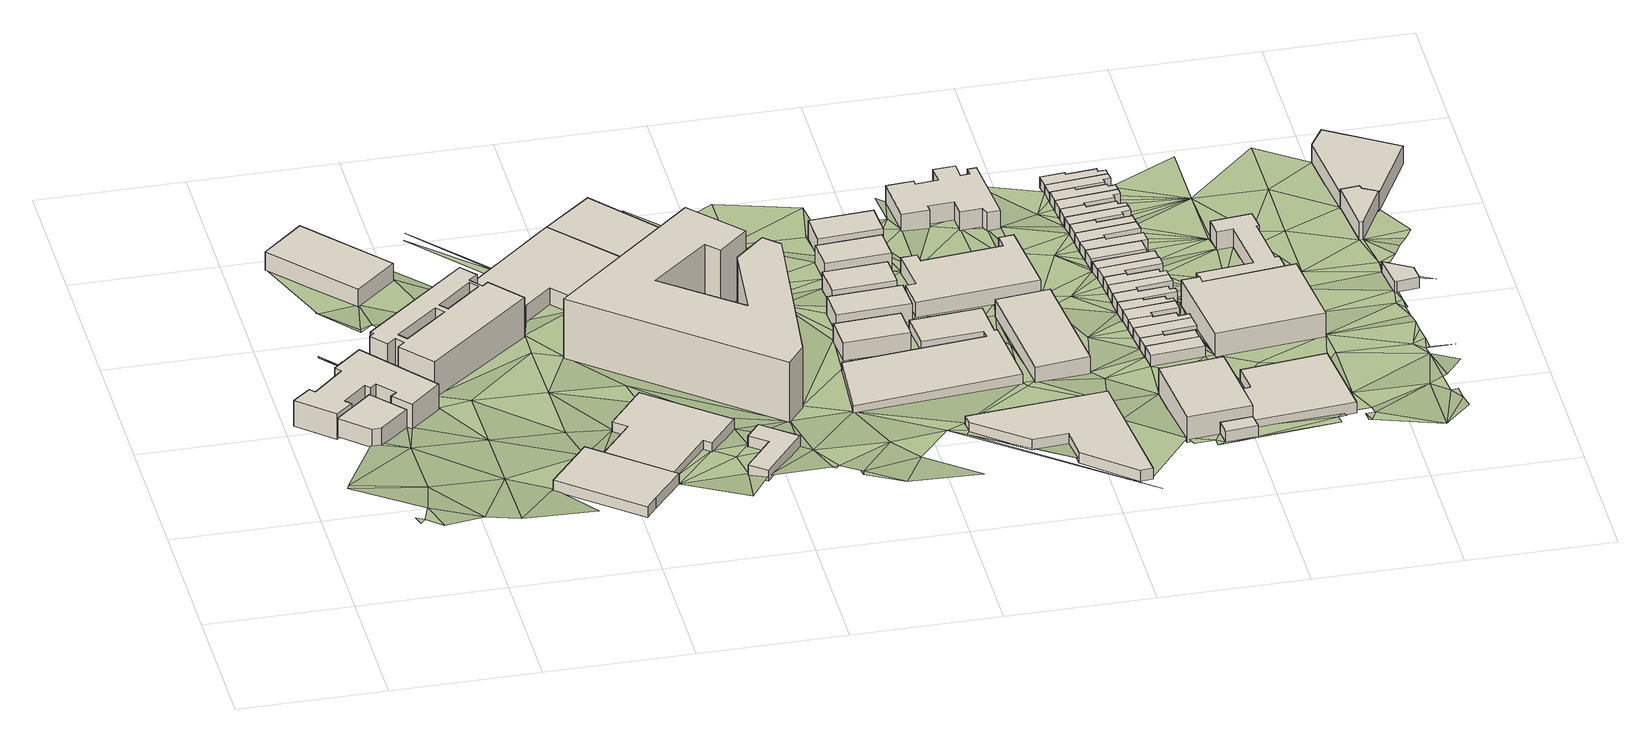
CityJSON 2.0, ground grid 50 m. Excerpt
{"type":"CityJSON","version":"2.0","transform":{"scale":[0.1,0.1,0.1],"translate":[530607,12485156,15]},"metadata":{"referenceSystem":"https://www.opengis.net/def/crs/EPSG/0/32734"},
"CityObjects":{
"building1":{"type":"Building","attributes":{"address":"259 Victoria Road Salt River 7925 Salt River","building":"retail","building:levels":2,"building_height":6.9,"plus_code":"4FRW3F94+8J2","ground_height":23.81,"roof_height":30.71},"geometry":[{"type":"Solid","lod":"1","boundaries":[[[[0,1,2,3]],[[1,4,5,2]],[[4,6,7,5]],[[6,8,9,7]],[[8,10,11,9]],[[10,0,3,11]],[[3,2,5,7,9,11]],[[10,8,6,4,1,0]]]]}]},
"building2":{"type":"Building","attributes":{"address":"256 Victoria Road Salt River Cape Town","building":"office","building:levels":3,"building_height":9.7,"plus_code":"4FRW3F94+9J7","ground_height":22.72,"roof_height":32.42},"geometry":[{"type":"Solid","lod":"1","boundaries":[[[[12,13,14,15]],[[13,16,17,14]],[[16,18,19,17]],[[18,20,21,19]],[[20,22,23,21]],[[22,24,25,23]],[[24,26,27,25]],[[26,28,29,27]],[[28,30,31,29]],[[30,32,33,31]],[[32,34,35,33]],[[34,36,37,35]],[[36,38,39,37]],[[38,40,41,39]],[[40,42,43,41]],[[42,12,15,43]],[[15,14,17,19,21,23,25,27,29,31,33,35,37,39,41,43]],[[42,40,38,36,34,32,30,28,26,24,22,20,18,16,13,12]]]]}]},
"building3":{"type":"Building","attributes":{"address":"55 Salt River Road Salt River 7925 Cape Town","building":"industrial","building:levels":2,"building_height":6.9,"plus_code":"4FRW3F94+JJX","ground_height":19.64,"roof_height":26.54},"geometry":[{"type":"Solid","lod":"1","boundaries":[[[[44,45,46,47]],[[45,48,49,46]],[[48,50,51,49]],[[50,44,47,51]],[[47,46,49,51]],[[50,48,45,44]]]]}]},
"building4":{"type":"Building","attributes":{"address":"Manhattan Centre 60 Hopkins Street Salt River Cape Town","building":"industrial","building:levels":5,"building_height":15.3,"plus_code":"4FRW3F94+CQP","ground_height":20.93,"roof_height":36.23},"geometry":[{"type":"Solid","lod":"1","boundaries":[[[[52,53,54,55]],[[53,56,57,54]],[[56,58,59,57]],[[58,60,61,59]],[[60,62,63,61]],[[62,64,65,63]],[[64,66,67,65]],[[66,68,69,67]],[[68,70,71,69]],[[70,72,73,71]],[[72,74,75,73]],[[74,76,77,75]],[[76,78,79,77]],[[78,52,55,79]],[[80,81,82,83]],[[81,84,85,82]],[[84,86,87,85]],[[86,80,83,87]],[[88,89,90,91]],[[89,92,93,90]],[[92,94,95,93]],[[94,88,91,95]],[[55,54,57,59,61,63,65,67,69,71,73,75,77,79],[83,82,85,87],[91,90,93,95]],[[78,76,74,72,70,68,66,64,62,60,58,56,53,52],[86,84,81,80],[94,92,89,88]]]]}]},
"building5":{"type":"Building","attributes":{"address":"261B Victoria Road Salt River Cape Town","building":"retail","building:levels":1,"building_height":4.1,"plus_code":"4FRW3F94+4V9","ground_height":24.17,"roof_height":28.27},"geometry":[{"type":"Solid","lod":"1","boundaries":[[[[96,97,98,99]],[[97,100,101,98]],[[100,102,103,101]],[[102,104,105,103]],[[104,96,99,105]],[[99,98,101,103,105]],[[104,102,100,97,96]]]]}]},
"building6":{"type":"Building","attributes":{"building":"industrial","building:levels":1,"building_height":4.1,"plus_code":"4FRW3F94+5XX","ground_height":22.03,"roof_height":26.13},"geometry":[{"type":"Solid","lod":"1","boundaries":[[[[106,107,108,109]],[[107,110,111,108]],[[110,112,113,111]],[[112,114,115,113]],[[114,116,117,115]],[[116,118,119,117]],[[118,120,121,119]],[[120,106,109,121]],[[109,108,111,113,115,117,119,121]],[[120,118,116,114,112,110,107,106]]]]}]},
"building7":{"type":"Building","attributes":{"address":"48 Hopkins Street Salt River Cape Town","building":"industrial","building:levels":2,"building_height":6.9,"plus_code":"4FRW3F94+HWH","ground_height":19.56,"roof_height":26.46},"geometry":[{"type":"Solid","lod":"1","boundaries":[[[[122,123,124,125]],[[123,126,127,124]],[[126,128,129,127]],[[128,130,131,129]],[[130,132,133,131]],[[132,134,135,133]],[[134,136,137,135]],[[136,138,139,137]],[[138,140,141,139]],[[140,122,125,141]],[[125,124,127,129,131,133,135,137,139,141]],[[140,138,136,134,132,130,128,126,123,122]]]]}]},
"building8":{"type":"Building","attributes":{"building":"yes","building:levels":1,"building_height":4.1,"plus_code":"4FRW3F95+44F","ground_height":22.64,"roof_height":26.74},"geometry":[{"type":"Solid","lod":"1","boundaries":[[[[142,143,144,145]],[[143,146,147,144]],[[146,148,149,147]],[[148,150,151,149]],[[150,152,153,151]],[[152,142,145,153]],[[145,144,147,149,151,153]],[[152,150,148,146,143,142]]]]}]},
"building9":{"type":"Building","attributes":{"address":"The Herringbone Salt River Cape Town","building":"apartments","building:levels":8,"building:flats":"398","operator":"Ithemba Property Management","operator:type":"private","building_height":23.7,"plus_code":"4FRW3F95+92G","ground_height":20.07,"roof_height":43.77},"geometry":[{"type":"Solid","lod":"1","boundaries":[[[[154,155,156,157]],[[155,158,159,156]],[[158,160,161,159]],[[160,162,163,161]],[[162,164,165,163]],[[164,166,167,165]],[[166,168,169,167]],[[168,170,171,169]],[[170,172,173,171]],[[172,174,175,173]],[[174,176,177,175]],[[176,154,157,177]],[[157,156,159,161,163,165,167,169,171,173,175,177]],[[176,174,172,170,168,166,164,162,160,158,155,154]]]]}]},
"building10":{"type":"Building","attributes":{"address":"46 Hopkins Street Salt River Cape Town","building":"industrial","building:levels":2,"building_height":6.9,"plus_code":"4FRW3F95+J2G","ground_height":19.56,"roof_height":26.46},"geometry":[{"type":"Solid","lod":"1","boundaries":[[[[123,122,125,124]],[[122,178,179,125]],[[178,180,181,179]],[[180,123,124,181]],[[124,125,179,181]],[[180,178,122,123]]]]}]},
"building11":{"type":"Building","attributes":{"building":"retail","building:levels":2,"building_height":6.9,"plus_code":"4FRW3F95+984","ground_height":19.6,"roof_height":26.5},"geometry":[{"type":"Solid","lod":"1","boundaries":[[[[182,183,184,185]],[[183,186,187,184]],[[186,188,189,187]],[[188,182,185,189]],[[185,184,187,189]],[[188,186,183,182]]]]}]},
"building12":{"type":"Building","attributes":{"address":"33 Yew Street Salt River Cape Town","building":"industrial","building:levels":2,"building_height":6.9,"plus_code":"4FRW3F95+C85","ground_height":19.6,"roof_height":26.5},"geometry":[{"type":"Solid","lod":"1","boundaries":[[[[190,191,192,193]],[[191,194,195,192]],[[194,196,197,195]],[[196,190,193,197]],[[193,192,195,197]],[[196,194,191,190]]]]}]},
"building13":{"type":"Building","attributes":{"address":"Salt Orchard 45 Yew Street Salt River Cape Town","building":"retail","building:levels":1,"building_height":4.1,"plus_code":"4FRW3F95+79G","ground_height":19.11,"roof_height":23.21},"geometry":[{"type":"Solid","lod":"1","boundaries":[[[[198,199,200,201]],[[199,202,203,200]],[[202,204,205,203]],[[204,206,207,205]],[[206,208,209,207]],[[208,210,211,209]],[[210,212,213,211]],[[212,214,215,213]],[[214,216,217,215]],[[216,198,201,217]],[[201,200,203,205,207,209,211,213,215,217]],[[216,214,212,210,208,206,204,202,199,198]]]]}]},
"building14":{"type":"Building","attributes":{"address":"25 Yew Street Salt River Cape Town","building":"industrial","building:levels":2,"building_height":6.9,"plus_code":"4FRW3F95+F89","ground_height":19.14,"roof_height":26.04},"geometry":[{"type":"Solid","lod":"1","boundaries":[[[[218,219,220,221]],[[219,222,223,220]],[[222,224,225,223]],[[224,218,221,225]],[[221,220,223,225]],[[224,222,219,218]]]]}]},
"building15":{"type":"Building","attributes":{"address":"21 Yew Street Salt River Cape Town","building":"industrial","building:levels":2,"building_height":6.9,"plus_code":"4FRW3F95+G96","ground_height":19.14,"roof_height":26.04},"geometry":[{"type":"Solid","lod":"1","boundaries":[[[[226,227,228,229]],[[227,230,231,228]],[[230,232,233,231]],[[232,226,229,233]],[[229,228,231,233]],[[232,230,227,226]]]]}]},
"building16":{"type":"Building","attributes":{"address":"9 Yew Street Salt River Cape Town","building":"industrial","building:levels":2,"building_height":6.9,"plus_code":"4FRW3F95+H9C","ground_height":18.76,"roof_height":25.66},"geometry":[{"type":"Solid","lod":"1","boundaries":[[[[234,235,236,237]],[[235,238,239,236]],[[238,240,241,239]],[[240,234,237,241]],[[237,236,239,241]],[[240,238,235,234]]]]}]},
"building17":{"type":"Building","attributes":{"address":"Salt Orchard","building":"retail","building:levels":1,"building_height":4.1,"plus_code":"4FRW3F95+3HF","ground_height":20.02,"roof_height":24.12},"geometry":[{"type":"Solid","lod":"1","boundaries":[[[[242,243,244,245]],[[243,246,247,244]],[[246,248,249,247]],[[248,250,251,249]],[[250,252,253,251]],[[252,254,255,253]],[[254,256,257,255]],[[256,242,245,257]],[[245,244,247,249,251,253,255,257]],[[256,254,252,250,248,246,243,242]]]]}]},
"building18":{"type":"Building","attributes":{"address":"Zip Zap Academy 6 Shannon Street Salt River Cape Town","building":"office","building:levels":2,"building_height":6.9,"plus_code":"4FRW3F95+FF9","ground_height":17.72,"roof_height":24.62},"geometry":[{"type":"Solid","lod":"1","boundaries":[[[[258,259,260,261]],[[259,262,263,260]],[[262,264,265,263]],[[264,266,267,265]],[[266,268,269,267]],[[268,270,271,269]],[[270,272,273,271]],[[272,274,275,273]],[[274,276,277,275]],[[276,258,261,277]],[[261,260,263,265,267,269,271,273,275,277]],[[276,274,272,270,268,266,264,262,259,258]]]]}]},
"building19":{"type":"Building","attributes":{"address":"8 Briar Road Salt River Cape Town","building":"industrial","building:levels":2,"building_height":6.9,"plus_code":"4FRW3F95+8H6","ground_height":18.3,"roof_height":25.2},"geometry":[{"type":"Solid","lod":"1","boundaries":[[[[278,279,280,281]],[[279,282,283,280]],[[282,284,285,283]],[[284,278,281,285]],[[281,280,283,285]],[[284,282,279,278]]]]}]},
"building20":{"type":"Building","attributes":{"address":"4 Shannon Street Salt River Cape Town","building":"yes","building:levels":2,"building_height":6.9,"plus_code":"4FRW3F95+JG6","ground_height":17.45,"roof_height":24.35},"geometry":[{"type":"Solid","lod":"1","boundaries":[[[[286,287,288,289]],[[287,290,291,288]],[[290,292,293,291]],[[292,294,295,293]],[[294,296,297,295]],[[296,298,299,297]],[[298,300,301,299]],[[300,302,303,301]],[[302,304,305,303]],[[304,306,307,305]],[[306,308,309,307]],[[308,310,311,309]],[[310,312,313,311]],[[312,314,315,313]],[[314,316,317,315]],[[316,318,319,317]],[[318,320,321,319]],[[320,286,289,321]],[[289,288,291,293,295,297,299,301,303,305,307,309,311,313,315,317,319,321]],[[320,318,316,314,312,310,308,306,304,302,300,298,296,294,292,290,287,286]]]]}]},
"building21":{"type":"Building","attributes":{"address":"49 Shannon Street Salt River Cape Town","building":"industrial","building:levels":3,"building_height":9.7,"plus_code":"4FRW3F95+4P8","ground_height":18.61,"roof_height":28.31},"geometry":[{"type":"Solid","lod":"1","boundaries":[[[[322,323,324,325]],[[323,326,327,324]],[[326,328,329,327]],[[328,330,331,329]],[[330,322,325,331]],[[325,324,327,329,331]],[[330,328,326,323,322]]]]}]},
"building22":{"type":"Building","attributes":{"address":"Salt River Cape Town","building":"yes","building:levels":1,"building_height":4.1,"plus_code":"4FRW3F95+3Q7","ground_height":20.28,"roof_height":24.38},"geometry":[{"type":"Solid","lod":"1","boundaries":[[[[332,333,334,335]],[[333,336,337,334]],[[336,338,339,337]],[[338,332,335,339]],[[335,334,337,339]],[[338,336,333,332]]]]}]},
"building23":{"type":"Building","attributes":{"address":"45 Shannon Street Salt River Cape Town","building":"house","building:levels":1,"building_height":4.1,"plus_code":"4FRW3F95+7P4","ground_height":18.61,"roof_height":22.71},"geometry":[{"type":"Solid","lod":"1","boundaries":[[[[340,341,342,343]],[[341,344,345,342]],[[344,346,347,345]],[[346,340,343,347]],[[343,342,345,347]],[[346,344,341,340]]]]}]},
"building24":{"type":"Building","attributes":{"address":"43 Shannon Street Salt River Cape Town","building":"house","building:levels":1,"building_height":4.1,"plus_code":"4FRW3F95+7PG","ground_height":18.16,"roof_height":22.26},"geometry":[{"type":"Solid","lod":"1","boundaries":[[[[348,349,350,351]],[[349,352,353,350]],[[352,354,355,353]],[[354,356,357,355]],[[356,358,359,357]],[[358,348,351,359]],[[351,350,353,355,357,359]],[[358,356,354,352,349,348]]]]}]},
"building25":{"type":"Building","attributes":{"address":"41 Shannon Street Salt River Cape Town","building":"house","building:levels":1,"building_height":4.1,"plus_code":"4FRW3F95+7PW","ground_height":18.16,"roof_height":22.26},"geometry":[{"type":"Solid","lod":"1","boundaries":[[[[349,348,351,350]],[[348,360,361,351]],[[360,362,363,361]],[[362,364,365,363]],[[364,366,367,365]],[[366,349,350,367]],[[350,351,361,363,365,367]],[[366,364,362,360,348,349]]]]}]},
"building26":{"type":"Building","attributes":{"address":"39 Shannon Street Salt River Cape Town","building":"house","building:levels":1,"building_height":4.1,"plus_code":"4FRW3F95+8P7","ground_height":18.16,"roof_height":22.26},"geometry":[{"type":"Solid","lod":"1","boundaries":[[[[366,364,365,367]],[[364,368,369,365]],[[368,370,371,369]],[[370,372,373,371]],[[372,374,375,373]],[[374,376,377,375]],[[376,378,379,377]],[[378,366,367,379]],[[367,365,369,371,373,375,377,379]],[[378,376,374,372,370,368,364,366]]]]}]},
"building27":{"type":"Building","attributes":{"address":"37 Shannon Street Salt River Cape Town","building":"house","building:levels":1,"building_height":4.1,"plus_code":"4FRW3F95+8PM","ground_height":18.16,"roof_height":22.26},"geometry":[{"type":"Solid","lod":"1","boundaries":[[[[378,376,377,379]],[[376,380,381,377]],[[380,382,383,381]],[[382,384,385,383]],[[384,386,387,385]],[[386,378,379,387]],[[379,377,381,383,385,387]],[[386,384,382,380,376,378]]]]}]},
"building28":{"type":"Building","attributes":{"address":"35 Shannon Street Salt River Cape Town","building":"house","building:levels":1,"building_height":4.1,"plus_code":"4FRW3F95+9P3","ground_height":17.66,"roof_height":21.76},"geometry":[{"type":"Solid","lod":"1","boundaries":[[[[388,389,390,391]],[[389,392,393,390]],[[392,394,395,393]],[[394,396,397,395]],[[396,398,399,397]],[[398,400,401,399]],[[400,402,403,401]],[[402,388,391,403]],[[391,390,393,395,397,399,401,403]],[[402,400,398,396,394,392,389,388]]]]}]},
"building29":{"type":"Building","attributes":{"address":"33 Shannon Street Salt River Cape Town","building":"house","building:levels":1,"building_height":4.1,"plus_code":"4FRW3F95+9PF","ground_height":17.66,"roof_height":21.76},"geometry":[{"type":"Solid","lod":"1","boundaries":[[[[402,400,401,403]],[[400,404,405,401]],[[404,406,407,405]],[[406,408,409,407]],[[408,410,411,409]],[[410,412,413,411]],[[412,414,415,413]],[[414,416,417,415]],[[416,402,403,417]],[[403,401,405,407,409,411,413,415,417]],[[416,414,412,410,408,406,404,400,402]]]]}]},
"building30":{"type":"Building","attributes":{"address":"31 Shannon Street Salt River Cape Town","building":"house","building:levels":1,"building_height":4.1,"plus_code":"4FRW3F95+9PV","ground_height":17.66,"roof_height":21.76},"geometry":[{"type":"Solid","lod":"1","boundaries":[[[[414,418,419,415]],[[418,420,421,419]],[[420,422,423,421]],[[422,424,425,423]],[[424,416,417,425]],[[416,414,415,417]],[[415,419,421,423,425,417]],[[416,424,422,420,418,414]]]]}]},
"building31":{"type":"Building","attributes":{"address":"29 Shannon Street Salt River Cape Town","building":"house","building:levels":1,"building_height":4.1,"plus_code":"4FRW3F95+CP3","ground_height":17.66,"roof_height":21.76},"geometry":[{"type":"Solid","lod":"1","boundaries":[[[[424,422,423,425]],[[422,426,427,423]],[[426,428,429,427]],[[428,430,431,429]],[[430,432,433,431]],[[432,434,435,433]],[[434,436,437,435]],[[436,424,425,437]],[[425,423,427,429,431,433,435,437]],[[436,434,432,430,428,426,422,424]]]]}]},
"building32":{"type":"Building","attributes":{"address":"27 Shannon Street Salt River Cape Town","building":"house","building:levels":1,"building_height":4.1,"plus_code":"4FRW3F95+CPM","ground_height":17.66,"roof_height":21.76},"geometry":[{"type":"Solid","lod":"1","boundaries":[[[[436,434,435,437]],[[434,438,439,435]],[[438,440,441,439]],[[440,442,443,441]],[[442,444,445,443]],[[444,436,437,445]],[[437,435,439,441,443,445]],[[444,442,440,438,434,436]]]]}]},
"building33":{"type":"Building","attributes":{"address":"25 Shannon Street Salt River Cape Town","building":"house","building:levels":1,"building_height":4.1,"plus_code":"4FRW3F95+CPV","ground_height":17.1,"roof_height":21.2},"geometry":[{"type":"Solid","lod":"1","boundaries":[[[[446,447,448,449]],[[447,450,451,448]],[[450,452,453,451]],[[452,446,449,453]],[[449,448,451,453]],[[452,450,447,446]]]]}]},
"building34":{"type":"Building","attributes":{"address":"23 Shannon Street Salt River Cape Town","building":"house","building:levels":1,"building_height":4.1,"plus_code":"4FRW3F95+FPC","ground_height":17.1,"roof_height":21.2},"geometry":[{"type":"Solid","lod":"1","boundaries":[[[[454,455,456,457]],[[455,458,459,456]],[[458,460,461,459]],[[460,454,457,461]],[[457,456,459,461]],[[460,458,455,454]]]]}]},
"building35":{"type":"Building","attributes":{"address":"21 Shannon Street Salt River Cape Town","building":"house","building:levels":1,"building_height":4.1,"plus_code":"4FRW3F95+FPJ","ground_height":17.1,"roof_height":21.2},"geometry":[{"type":"Solid","lod":"1","boundaries":[[[[455,454,457,456]],[[454,462,463,457]],[[462,464,465,463]],[[464,466,467,465]],[[466,468,469,467]],[[468,470,471,469]],[[470,455,456,471]],[[456,457,463,465,467,469,471]],[[470,468,466,464,462,454,455]]]]}]},
"building36":{"type":"Building","attributes":{"address":"19 Shannon Street Salt River Cape Town","building":"house","building:levels":1,"building_height":4.1,"plus_code":"4FRW3F95+GP6","ground_height":17.1,"roof_height":21.2},"geometry":[{"type":"Solid","lod":"1","boundaries":[[[[470,468,469,471]],[[468,472,473,469]],[[472,474,475,473]],[[474,476,477,475]],[[476,478,479,477]],[[478,470,471,479]],[[471,469,473,475,477,479]],[[478,476,474,472,468,470]]]]}]},
"building37":{"type":"Building","attributes":{"address":"17 Shannon Street Salt River Cape Town","building":"house","building:levels":1,"building_height":4.1,"plus_code":"4FRW3F95+GPC","ground_height":17.1,"roof_height":21.2},"geometry":[{"type":"Solid","lod":"1","boundaries":[[[[478,476,477,479]],[[476,480,481,477]],[[480,482,483,481]],[[482,484,485,483]],[[484,486,487,485]],[[486,478,479,487]],[[479,477,481,483,485,487]],[[486,484,482,480,476,478]]]]}]},
"building38":{"type":"Building","attributes":{"address":"15 Shannon Street Salt River Cape Town","building":"house","building:levels":1,"building_height":4.1,"plus_code":"4FRW3F95+GMX","ground_height":16.55,"roof_height":20.65},"geometry":[{"type":"Solid","lod":"1","boundaries":[[[[488,489,490,491]],[[489,492,493,490]],[[492,494,495,493]],[[494,496,497,495]],[[496,498,499,497]],[[498,500,501,499]],[[500,502,503,501]],[[502,488,491,503]],[[491,490,493,495,497,499,501,503]],[[502,500,498,496,494,492,489,488]]]]}]},
"building39":{"type":"Building","attributes":{"address":"13 Shannon Street Salt River Cape Town","building":"house","building:levels":1,"building_height":4.1,"plus_code":"4FRW3F95+HP6","ground_height":16.55,"roof_height":20.65},"geometry":[{"type":"Solid","lod":"1","boundaries":[[[[502,500,501,503]],[[500,504,505,501]],[[504,506,507,505]],[[506,508,509,507]],[[508,510,511,509]],[[510,512,513,511]],[[512,514,515,513]],[[514,502,503,515]],[[503,501,505,507,509,511,513,515]],[[514,512,510,508,506,504,500,502]]]]}]},
"building40":{"type":"Building","attributes":{"address":"11 Shannon Street Salt River Cape Town","building":"house","building:levels":1,"building_height":4.1,"plus_code":"4FRW3F95+HMQ","ground_height":16.55,"roof_height":20.65},"geometry":[{"type":"Solid","lod":"1","boundaries":[[[[514,512,513,515]],[[512,516,517,513]],[[516,518,519,517]],[[518,520,521,519]],[[520,522,523,521]],[[522,524,525,523]],[[524,526,527,525]],[[526,514,515,527]],[[515,513,517,519,521,523,525,527]],[[526,524,522,520,518,516,512,514]]]]}]},
"building41":{"type":"Building","attributes":{"address":"9 Shannon Street Salt River Cape Town","building":"house","building:levels":1,"building_height":4.1,"plus_code":"4FRW3F95+JP2","ground_height":16.55,"roof_height":20.65},"geometry":[{"type":"Solid","lod":"1","boundaries":[[[[526,524,525,527]],[[524,528,529,525]],[[528,530,531,529]],[[530,532,533,531]],[[532,534,535,533]],[[534,536,537,535]],[[536,538,539,537]],[[538,526,527,539]],[[527,525,529,531,533,535,537,539]],[[538,536,534,532,530,528,524,526]]]]}]},
"building42":{"type":"Building","attributes":{"address":"7 Shannon Street Salt River Cape Town","building":"house","building:levels":1,"building_height":4.1,"plus_code":"4FRW3F95+JMH","ground_height":15.9,"roof_height":20},"geometry":[{"type":"Solid","lod":"1","boundaries":[[[[540,541,542,543]],[[541,544,545,542]],[[544,546,547,545]],[[546,548,549,547]],[[548,550,551,549]],[[550,552,553,551]],[[552,554,555,553]],[[554,540,543,555]],[[543,542,545,547,549,551,553,555]],[[554,552,550,548,546,544,541,540]]]]}]},
"building43":{"type":"Building","attributes":{"address":"26 Briar Road Salt River Cape Town","building":"industrial","building:levels":1,"building_height":4.1,"plus_code":"4FRW3F95+4V6","ground_height":18.4,"roof_height":22.5},"geometry":[{"type":"Solid","lod":"1","boundaries":[[[[556,557,558,559]],[[557,560,561,558]],[[560,562,563,561]],[[562,564,565,563]],[[564,566,567,565]],[[566,556,559,567]],[[559,558,561,563,565,567]],[[566,564,562,560,557,556]]]]}]},
"building44":{"type":"Building","attributes":{"address":"5 Shannon Street Salt River Cape Town","building":"house","building:levels":1,"building_height":4.1,"plus_code":"4FRW3F95+JMQ","ground_height":15.9,"roof_height":20},"geometry":[{"type":"Solid","lod":"1","boundaries":[[[[554,552,553,555]],[[552,568,569,553]],[[568,570,571,569]],[[570,572,573,571]],[[572,574,575,573]],[[574,576,577,575]],[[576,578,579,577]],[[578,554,555,579]],[[555,553,569,571,573,575,577,579]],[[578,576,574,572,570,568,552,554]]]]}]},
"building45":{"type":"Building","attributes":{"address":"20 Durham Avenue Salt River Cape Town","building":"industrial","building:levels":3,"building_height":9.7,"plus_code":"4FRW3F95+8V2","ground_height":17.19,"roof_height":26.89},"geometry":[{"type":"Solid","lod":"1","boundaries":[[[[580,581,582,583]],[[581,584,585,582]],[[584,586,587,585]],[[586,588,589,587]],[[588,590,591,589]],[[590,580,583,591]],[[583,582,585,587,589,591]],[[590,588,586,584,581,580]]]]}]},
"building46":{"type":"Building","attributes":{"address":"Wesley Methodist Practising School 16 Durham Avenue Salt River Cape Town","building":"school","building:levels":2,"building_height":6.9,"plus_code":"4FRW3F95+CVQ","ground_height":16.54,"roof_height":23.44},"geometry":[{"type":"Solid","lod":"1","boundaries":[[[[592,593,594,595]],[[593,596,597,594]],[[596,598,599,597]],[[598,600,601,599]],[[600,602,603,601]],[[602,604,605,603]],[[604,606,607,605]],[[606,608,609,607]],[[608,610,611,609]],[[610,612,613,611]],[[612,614,615,613]],[[614,592,595,615]],[[595,594,597,599,601,603,605,607,609,611,613,615]],[[614,612,610,608,606,604,602,600,598,596,593,592]]]]}]},
"building47":{"type":"Building","attributes":{"address":"55 Durham Avenue Salt River Cape Town","building":"house","building:levels":1,"building_height":4.1,"plus_code":"4FRW3F96+83W","ground_height":17.02,"roof_height":21.12},"geometry":[{"type":"Solid","lod":"1","boundaries":[[[[616,617,618,619]],[[617,620,621,618]],[[620,622,623,621]],[[622,624,625,623]],[[624,616,619,625]],[[619,618,621,623,625]],[[624,622,620,617,616]]]]}]},
"building48":{"type":"Building","attributes":{"address":"37 Durham Avenue Salt River 7925 Cape Town","building":"retail","building:levels":2,"building_height":6.9,"plus_code":"4FRW3F96+F3C","ground_height":16.36,"roof_height":23.26},"geometry":[{"type":"Solid","lod":"1","boundaries":[[[[626,627,628,629]],[[627,630,631,628]],[[630,632,633,631]],[[632,634,635,633]],[[634,636,637,635]],[[636,626,629,637]],[[629,628,631,633,635,637]],[[636,634,632,630,627,626]]]]}]},
"building49":{"type":"Building","attributes":{"address":"Salt River Cape Town","building":"retail","building:levels":2,"building_height":6.9,"plus_code":"4FRW3F96+H34","ground_height":15.24,"roof_height":22.14},"geometry":[{"type":"Solid","lod":"1","boundaries":[[[[638,639,640,641]],[[639,642,643,640]],[[642,644,645,643]],[[644,646,647,645]],[[646,648,649,647]],[[648,650,651,649]],[[650,638,641,651]],[[641,640,643,645,647,649,651]],[[650,648,646,644,642,639,638]]]]}]},
"terrain1":{"type":"TINRelief","geometry":[{"type":"CompositeSurface","lod":"1","boundaries":[[[652,653,654]],[[655,656,657]],[[652,654,658]],[[658,656,659]],[[660,653,661]],[[661,653,652]],[[659,662,658]],[[652,658,662]],[[663,664,10]],[[661,665,660]],[[10,666,663]],[[661,8,665]],[[667,666,10]],[[668,667,10]],[[667,668,669]],[[670,671,672]],[[10,8,668]],[[652,662,673]],[[673,661,652]],[[674,669,668]],[[661,675,8]],[[671,670,32]],[[8,675,668]],[[676,671,677]],[[32,677,671]],[[662,678,673]],[[32,679,677]],[[680,675,661]],[[32,681,679]],[[679,682,677]],[[682,679,683]],[[680,661,673]],[[681,32,684]],[[681,685,686]],[[687,688,689]],[[681,684,685]],[[675,680,684]],[[690,686,685]],[[673,678,691]],[[677,682,692]],[[693,689,688]],[[694,687,695]],[[696,685,684]],[[695,687,689]],[[693,697,689]],[[698,691,678]],[[696,684,699]],[[699,684,680]],[[689,697,695]],[[700,701,702]],[[673,703,680]],[[704,692,682]],[[703,673,691]],[[705,700,702]],[[695,697,704]],[[680,706,699]],[[692,704,697]],[[682,707,704]],[[708,696,699]],[[706,680,703]],[[695,704,709]],[[710,699,706]],[[711,712,713]],[[709,714,715]],[[699,710,708]],[[714,709,704]],[[696,708,716]],[[713,712,717]],[[703,718,706]],[[718,703,719]],[[707,714,704]],[[703,96,719]],[[710,706,718]],[[56,53,720]],[[60,720,53]],[[707,60,721]],[[707,721,714]],[[718,719,722]],[[719,96,723]],[[724,721,60]],[[60,53,724]],[[708,710,725]],[[726,714,721]],[[727,724,53]],[[106,710,718]],[[53,716,727]],[[716,708,725]],[[728,724,727]],[[710,729,725]],[[726,730,731]],[[721,732,726]],[[710,106,729]],[[96,733,723]],[[730,732,734]],[[716,725,735]],[[727,716,735]],[[726,732,730]],[[733,736,723]],[[737,738,96]],[[739,733,96]],[[735,740,727]],[[739,96,738]],[[735,725,741]],[[729,106,742]],[[743,738,737]],[[725,729,744]],[[739,745,733]],[[106,746,742]],[[747,739,738]],[[746,733,745]],[[747,745,739]],[[123,748,749]],[[735,741,750]],[[729,742,744]],[[741,725,154]],[[745,751,746]],[[742,746,744]],[[746,751,744]],[[743,752,152]],[[753,752,743]],[[152,744,751]],[[754,755,756]],[[154,750,741]],[[756,755,757]],[[744,152,752]],[[758,752,753]],[[753,759,758]],[[760,761,762]],[[763,755,754]],[[755,764,757]],[[752,765,744]],[[750,154,766]],[[766,767,750]],[[768,752,758]],[[763,764,755]],[[761,769,762]],[[758,762,768]],[[770,744,765]],[[767,766,154]],[[768,765,752]],[[762,769,771]],[[767,772,773]],[[768,762,771]],[[164,764,763]],[[770,765,774]],[[154,775,767]],[[764,164,176]],[[776,154,176]],[[772,767,775]],[[777,770,774]],[[770,777,778]],[[776,775,154]],[[164,776,176]],[[779,771,769]],[[780,765,768]],[[772,775,781]],[[768,771,780]],[[775,782,781]],[[777,774,783]],[[774,784,783]],[[785,776,164]],[[786,778,777]],[[787,164,778]],[[782,775,788]],[[789,765,780]],[[790,778,786]],[[791,775,776]],[[778,790,792]],[[792,787,778]],[[783,784,793]],[[164,787,785]],[[774,794,784]],[[791,776,785]],[[786,777,183]],[[795,796,780]],[[780,796,789]],[[775,797,788]],[[775,791,798]],[[789,799,765]],[[775,798,800]],[[801,785,787]],[[793,784,794]],[[790,196,792]],[[802,796,795]],[[801,791,785]],[[797,775,800]],[[183,194,786]],[[787,222,801]],[[794,774,803]],[[780,804,795]],[[798,805,800]],[[793,806,183]],[[793,794,807]],[[806,793,807]],[[808,802,795]],[[809,792,196]],[[810,800,805]],[[806,194,183]],[[232,798,791]],[[797,800,810]],[[230,801,222]],[[194,811,196]],[[807,794,812]],[[809,196,813]],[[811,813,196]],[[238,810,805]],[[814,799,789]],[[802,808,815]],[[813,816,809]],[[809,816,222]],[[798,232,235]],[[208,194,806]],[[194,208,811]],[[817,222,816]],[[817,230,222]],[[812,794,803]],[[789,256,814]],[[817,818,230]],[[232,230,818]],[[810,238,819]],[[818,817,820]],[[232,818,820]],[[235,232,820]],[[821,799,814]],[[822,238,235]],[[823,811,208]],[[821,824,799]],[[825,799,824]],[[820,826,235]],[[822,235,826]],[[238,822,819]],[[208,827,825]],[[814,256,821]],[[828,824,821]],[[822,826,819]],[[828,208,825]],[[828,825,824]],[[829,820,830]],[[831,826,820]],[[826,832,819]],[[828,823,208]],[[823,833,811]],[[834,819,832]],[[256,835,836]],[[821,256,837]],[[820,838,831]],[[821,837,839]],[[829,838,820]],[[830,840,829]],[[835,841,836]],[[823,828,279]],[[842,843,831]],[[328,256,836]],[[838,842,831]],[[833,823,279]],[[328,837,256]],[[838,829,844]],[[840,844,829]],[[836,841,328]],[[839,845,279]],[[839,837,341]],[[846,838,844]],[[847,838,846]],[[845,839,349]],[[848,841,849]],[[833,279,850]],[[844,268,846]],[[837,328,344]],[[341,349,839]],[[837,344,341]],[[848,333,841]],[[851,846,268]],[[402,279,845]],[[833,852,268]],[[853,336,848]],[[850,279,402]],[[333,848,336]],[[349,366,845]],[[378,845,366]],[[854,833,850]],[[855,841,333]],[[386,845,378]],[[328,856,344]],[[402,845,386]],[[336,853,338]],[[852,833,854]],[[268,857,851]],[[858,850,402]],[[859,304,851]],[[850,858,860]],[[857,268,852]],[[850,860,861]],[[861,862,850]],[[856,328,326]],[[862,854,850]],[[333,332,855]],[[344,856,346]],[[859,851,863]],[[852,854,864]],[[864,865,852]],[[851,857,863]],[[338,855,332]],[[865,866,852]],[[866,867,852]],[[857,852,867]],[[868,304,859]],[[358,356,348]],[[360,348,356]],[[338,853,869]],[[326,346,856]],[[372,376,374]],[[376,372,380]],[[870,859,863]],[[870,871,859]],[[859,871,872]],[[398,396,400]],[[564,326,873]],[[868,859,872]],[[360,356,362]],[[864,854,460]],[[382,380,372]],[[874,564,873]],[[326,875,346]],[[414,412,410]],[[338,876,855]],[[410,418,414]],[[875,340,346]],[[564,875,326]],[[362,356,340]],[[432,430,434]],[[368,372,370]],[[430,438,434]],[[362,340,875]],[[404,400,396]],[[372,368,382]],[[877,878,396]],[[362,875,364]],[[410,420,418]],[[879,364,875]],[[404,396,878]],[[384,382,879]],[[382,368,879]],[[368,364,879]],[[878,384,879]],[[460,854,450]],[[564,880,875]],[[438,430,440]],[[878,879,404]],[[410,408,406]],[[464,468,466]],[[468,474,472]],[[404,879,406]],[[406,420,410]],[[484,482,494]],[[494,492,484]],[[876,338,869]],[[430,428,426]],[[406,879,881]],[[430,426,440]],[[508,512,510]],[[876,882,855]],[[518,516,512]],[[474,468,464]],[[883,420,406]],[[422,420,883]],[[532,536,534]],[[494,482,480]],[[422,883,426]],[[884,885,536]],[[406,881,886]],[[454,460,462]],[[426,883,440]],[[462,460,450]],[[887,855,882]],[[883,406,886]],[[508,518,512]],[[886,881,888]],[[889,880,564]],[[884,536,532]],[[498,496,494]],[[498,494,480]],[[506,504,508]],[[890,520,518]],[[504,518,508]],[[875,880,891]],[[890,518,522]],[[522,520,890]],[[892,440,883]],[[522,518,504]],[[442,440,893]],[[532,530,528]],[[893,450,442]],[[528,884,532]],[[894,882,876]],[[895,896,884]],[[462,450,897]],[[895,884,528]],[[462,897,464]],[[474,464,897]],[[474,897,476]],[[480,476,897]],[[898,886,888]],[[440,892,893]],[[899,498,480]],[[882,900,887]],[[899,500,498]],[[901,902,903]],[[500,899,504]],[[892,883,904]],[[504,899,522]],[[897,450,893]],[[524,522,899]],[[901,903,905]],[[528,524,899]],[[891,880,889]],[[528,899,895]],[[887,900,906]],[[906,889,887]],[[897,899,480]],[[906,907,889]],[[892,908,893]],[[888,581,898]],[[908,892,904]],[[903,909,905]],[[910,897,893]],[[891,889,907]],[[910,899,897]],[[911,895,899]],[[900,912,906]],[[912,900,905]],[[910,614,899]],[[891,913,581]],[[914,907,906]],[[909,912,905]],[[612,915,916]],[[907,917,891]],[[610,915,612]],[[916,898,918]],[[918,898,581]],[[918,612,916]],[[914,906,912]],[[919,913,891]],[[920,614,612]],[[614,921,899]],[[918,920,612]],[[912,909,922]],[[581,913,923]],[[907,914,917]],[[922,909,924]],[[909,925,924]],[[891,917,926]],[[622,918,581]],[[927,912,922]],[[614,920,921]],[[926,928,891]],[[914,912,927]],[[928,919,891]],[[922,924,929]],[[930,899,921]],[[913,919,923]],[[914,927,931]],[[627,920,918]],[[932,917,914]],[[581,923,622]],[[917,932,933]],[[934,917,933]],[[935,933,932]],[[931,936,914]],[[934,926,917]],[[622,937,918]],[[932,938,935]],[[918,937,627]],[[626,921,920]],[[939,919,928]],[[919,939,940]],[[923,919,940]],[[940,939,941]],[[940,942,923]],[[920,627,626]],[[622,943,937]],[[650,930,921]],[[943,944,937]],[[620,943,622]],[[937,630,627]],[[626,650,921]],[[945,630,937]],[[944,945,937]],[[946,943,620]],[[630,945,947]],[[630,947,948]],[[630,948,949]],[[949,632,630]]]}]}
},
"vertices":[
[184,889,88],[127,839,88],[127,839,157],[184,889,157],[220,754,88],[220,754,157],[253,754,88],[253,754,157],[353,841,88],[353,841,157],[256,952,88],[256,952,157],
[127,839,77],[184,889,77],[184,889,174],[127,839,174],[165,907,77],[165,907,174],[247,979,77],[247,979,174],[263,963,77],[263,963,174],[282,980,77],[282,980,174],[336,918,77],[336,918,174],[315,902,77],[315,902,174],[370,840,77],[370,840,174],[478,937,77],[478,937,174],[274,1185,77],[274,1185,174],[175,1099,77],[175,1099,174],[192,1077,77],[192,1077,174],[86,978,77],[86,978,174],[70,996,77],[70,996,174],[8,944,77],[8,944,174],
[122,1887,46],[365,1612,46],[365,1612,115],[122,1887,115],[505,1735,46],[505,1735,115],[262,2010,46],[262,2010,115],
[839,1310,59],[744,1421,59],[744,1421,212],[839,1310,212],[724,1404,59],[724,1404,212],[689,1445,59],[689,1445,212],[720,1471,59],[720,1471,212],[675,1524,59],[675,1524,212],[318,1221,59],[318,1221,212],[326,1211,59],[326,1211,212],[310,1197,59],[310,1197,212],[357,1142,59],[357,1142,212],[387,1167,59],[387,1167,212],[410,1140,59],[410,1140,212],[386,1119,59],[386,1119,212],[481,1007,59],[481,1007,212],[550,1313,59],[574,1284,59],[574,1284,212],[550,1313,212],[425,1158,59],[425,1158,212],[401,1187,59],[401,1187,212],[686,1432,59],[711,1404,59],[711,1404,212],[686,1432,212],[589,1299,59],[589,1299,212],[565,1326,59],[565,1326,212],
[1127,333,92],[867,547,92],[867,547,133],[1127,333,133],[728,380,92],[728,380,133],[988,166,92],[988,166,133],[1025,211,92],[1025,211,133],
[1110,847,70],[990,700,70],[990,700,111],[1110,847,111],[1034,664,70],[1034,664,111],[915,519,70],[915,519,111],[1109,362,70],[1109,362,111],[1249,533,70],[1249,533,111],[1274,512,70],[1274,512,111],[1373,633,70],[1373,633,111],
[1224,1610,46],[1026,1835,46],[1026,1835,115],[1224,1610,115],[999,1812,46],[999,1812,115],[859,1689,46],[859,1689,115],[697,1547,46],[697,1547,115],[765,1470,46],[765,1470,115],[790,1492,46],[790,1492,115],[866,1406,46],[866,1406,115],[960,1489,46],[960,1489,115],[1015,1427,46],[1015,1427,115],
[1439,578,76],[1392,519,76],[1392,519,117],[1439,578,117],[1451,473,76],[1451,473,117],[1357,357,76],[1357,357,117],[1414,311,76],[1414,311,117],[1555,485,76],[1555,485,117],
[1425,1595,51],[934,1164,51],[934,1164,288],[1425,1595,288],[1557,653,51],[1557,653,288],[1615,726,51],[1615,726,288],[1678,1325,51],[1678,1325,288],[1626,1374,51],[1626,1374,288],[1525,1279,51],[1525,1279,288],[1499,999,51],[1499,999,288],[1241,1205,51],[1241,1205,288],[1440,1374,51],[1440,1374,288],[1481,1328,51],[1481,1328,288],[1584,1422,51],[1584,1422,288],
[1379,1750,46],[1379,1750,115],[1190,1971,46],[1190,1971,115],
[2026,992,46],[2019,1109,46],[2019,1109,115],[2026,992,115],[1796,1096,46],[1796,1096,115],[1803,979,46],[1803,979,115],
[1809,1252,46],[1816,1141,46],[1816,1141,115],[1809,1252,115],[2066,1156,46],[2066,1156,115],[2059,1266,46],[2059,1266,115],
[1785,920,41],[1767,669,41],[1767,669,82],[1785,920,82],[2333,731,41],[2333,731,82],[2309,999,41],[2309,999,82],[2298,998,41],[2298,998,82],[2289,1131,41],[2289,1131,82],[2047,1112,41],[2047,1112,82],[2058,983,41],[2058,983,82],[2265,998,41],[2265,998,82],[2268,969,41],[2268,969,82],
[1835,1290,41],[2049,1303,41],[2049,1303,110],[1835,1290,110],[2043,1415,41],[2043,1415,110],[1828,1402,41],[1828,1402,110],
[1838,1555,41],[1845,1446,41],[1845,1446,110],[1838,1555,110],[2066,1461,41],[2066,1461,110],[2059,1570,41],[2059,1570,110],
[1855,1594,38],[2071,1607,38],[2071,1607,107],[1855,1594,107],[2064,1718,38],[2064,1718,107],[1848,1705,38],[1848,1705,107],
[2100,521,50],[2104,481,50],[2104,481,91],[2100,521,91],[2279,345,50],[2279,345,91],[2399,354,50],[2399,354,91],[2408,239,50],[2408,239,91],[2575,96,50],[2575,96,91],[2618,100,50],[2618,100,91],[2573,566,50],[2573,566,91],
[2094,1449,27],[2110,1294,27],[2110,1294,96],[2094,1449,96],[2075,1290,27],[2075,1290,96],[2085,1187,27],[2085,1187,96],[2500,1229,27],[2500,1229,96],[2472,1501,27],[2472,1501,96],[2422,1496,27],[2422,1496,96],[2427,1446,27],[2427,1446,96],[2151,1418,27],[2151,1418,96],[2147,1454,27],[2147,1454,96],
[2557,755,33],[2516,1162,33],[2516,1162,102],[2557,755,102],[2333,1141,33],[2333,1141,102],[2373,731,33],[2373,731,102],
[2137,1867,24],[2149,1693,24],[2149,1693,94],[2137,1867,94],[2242,1699,24],[2242,1699,94],[2241,1723,24],[2241,1723,94],[2329,1729,24],[2329,1729,94],[2333,1667,24],[2333,1667,94],[2407,1672,24],[2407,1672,94],[2416,1647,24],[2416,1647,94],[2462,1650,24],[2462,1650,94],[2440,1906,24],[2440,1906,94],[2410,1904,24],[2410,1904,94],[2412,1877,24],[2412,1877,94],[2381,1874,24],[2381,1874,94],[2377,1931,24],[2377,1931,94],[2303,1926,24],[2303,1926,94],[2308,1863,24],[2308,1863,94],[2231,1857,24],[2231,1857,94],[2229,1874,24],[2229,1874,94],
[2992,324,36],[2973,509,36],[2973,509,133],[2992,324,133],[2961,618,36],[2961,618,133],[2745,596,36],[2745,596,133],[2774,303,36],[2774,303,133],
[2990,319,53],[2882,309,53],[2882,309,94],[2990,319,94],[2888,254,53],[2888,254,94],[2996,264,53],[2996,264,94],
[2930,831,36],[2749,813,36],[2749,813,77],[2930,831,77],[2755,755,36],[2755,755,77],[2935,773,36],[2935,773,77],
[2822,875,32],[2743,868,32],[2743,868,73],[2822,875,73],[2749,813,32],[2749,813,73],[2930,831,32],[2930,831,73],[2925,877,32],[2925,877,73],[2822,867,32],[2822,867,73],
[2821,889,32],[2821,889,73],[2936,900,32],[2936,900,73],[2930,949,32],[2930,949,73],[2736,929,32],[2736,929,73],
[2928,971,32],[2928,971,73],[2890,967,32],[2890,967,73],[2888,987,32],[2888,987,73],[2810,979,32],[2810,979,73],[2811,987,32],[2811,987,73],[2731,981,32],[2731,981,73],
[2809,1004,32],[2809,1004,73],[2903,1012,32],[2903,1012,73],[2900,1054,32],[2900,1054,73],[2725,1038,32],[2725,1038,73],
[2725,1038,27],[2900,1054,27],[2900,1054,68],[2725,1038,68],[2898,1078,27],[2898,1078,68],[2876,1076,27],[2876,1076,68],[2874,1094,27],[2874,1094,68],[2804,1088,27],[2804,1088,68],[2803,1099,27],[2803,1099,68],[2719,1092,27],[2719,1092,68],
[2919,1110,27],[2919,1110,68],[2917,1132,27],[2917,1132,68],[2898,1131,27],[2898,1131,68],[2897,1149,27],[2897,1149,68],[2798,1140,27],[2798,1140,68],[2797,1153,27],[2797,1153,68],[2714,1144,27],[2714,1144,68],
[2796,1163,27],[2796,1163,68],[2918,1175,27],[2918,1175,68],[2913,1214,27],[2913,1214,68],[2711,1196,27],[2711,1196,68],
[2911,1238,27],[2911,1238,68],[2890,1236,27],[2890,1236,68],[2889,1250,27],[2889,1250,68],[2785,1240,27],[2785,1240,68],[2784,1250,27],[2784,1250,68],[2706,1242,27],[2706,1242,68],
[2782,1266,27],[2782,1266,68],[2909,1279,27],[2909,1279,68],[2906,1317,27],[2906,1317,68],[2700,1296,27],[2700,1296,68],
[2700,1296,21],[2906,1317,21],[2906,1317,62],[2700,1296,62],[2901,1367,21],[2901,1367,62],[2694,1346,21],[2694,1346,62],
[2872,1431,21],[2686,1415,21],[2686,1415,62],[2872,1431,62],[2692,1363,21],[2692,1363,62],[2877,1381,21],[2877,1381,62],
[2893,1433,21],[2893,1433,62],[2889,1476,21],[2889,1476,62],[2764,1465,21],[2764,1465,62],[2763,1475,21],[2763,1475,62],[2680,1466,21],[2680,1466,62],
[2762,1489,21],[2762,1489,62],[2885,1501,21],[2885,1501,62],[2879,1541,21],[2879,1541,62],[2675,1519,21],[2675,1519,62],
[2875,1578,21],[2875,1578,62],[2756,1565,21],[2756,1565,62],[2754,1580,21],[2754,1580,62],[2670,1571,21],[2670,1571,62],
[2670,1571,16],[2754,1580,16],[2754,1580,57],[2670,1571,57],[2753,1590,16],[2753,1590,57],[2850,1601,16],[2850,1601,57],[2849,1613,16],[2849,1613,57],[2879,1616,16],[2879,1616,57],[2876,1645,16],[2876,1645,57],[2664,1622,16],[2664,1622,57],
[2873,1664,16],[2873,1664,57],[2847,1662,16],[2847,1662,57],[2845,1679,16],[2845,1679,57],[2745,1666,16],[2745,1666,57],[2742,1680,16],[2742,1680,57],[2659,1672,16],[2659,1672,57],
[2741,1689,16],[2741,1689,57],[2844,1699,16],[2844,1699,57],[2843,1715,16],[2843,1715,57],[2867,1718,16],[2867,1718,57],[2865,1743,16],[2865,1743,57],[2654,1723,16],[2654,1723,57],
[2862,1771,16],[2862,1771,57],[2839,1768,16],[2839,1768,57],[2837,1780,16],[2837,1780,57],[2734,1770,16],[2734,1770,57],[2732,1783,16],[2732,1783,57],[2649,1774,16],[2649,1774,57],
[2649,1774,9],[2732,1783,9],[2732,1783,50],[2649,1774,50],[2731,1793,9],[2731,1793,50],[2835,1803,9],[2835,1803,50],[2833,1819,9],[2833,1819,50],[2858,1822,9],[2858,1822,50],[2855,1848,9],[2855,1848,50],[2645,1828,9],[2645,1828,50],
[2973,509,34],[2992,324,34],[2992,324,75],[2973,509,75],[3336,356,34],[3336,356,75],[3305,652,34],[3305,652,75],[3015,618,34],[3015,618,75],[3026,514,34],[3026,514,75],
[2853,1871,9],[2853,1871,50],[2827,1869,9],[2827,1869,50],[2826,1883,9],[2826,1883,50],[2723,1874,9],[2723,1874,50],[2722,1884,9],[2722,1884,50],[2640,1876,9],[2640,1876,50],
[3337,814,22],[3306,1111,22],[3306,1111,119],[3337,814,119],[2993,1076,22],[2993,1076,119],[2991,1104,22],[2991,1104,119],[2929,1098,22],[2929,1098,119],[2969,775,22],[2969,775,119],
[3103,1461,15],[3110,1395,15],[3110,1395,84],[3103,1461,84],[3165,1401,15],[3165,1401,84],[3187,1199,15],[3187,1199,84],[2995,1179,15],[2995,1179,84],[3002,1117,15],[3002,1117,84],[3280,1145,15],[3280,1145,84],[3273,1217,15],[3273,1217,84],[3259,1216,15],[3259,1216,84],[3240,1402,15],[3240,1402,84],[3249,1403,15],[3249,1403,84],[3241,1475,15],[3241,1475,84],
[3616,1029,20],[3690,1038,20],[3690,1038,61],[3616,1029,61],[3684,1096,20],[3684,1096,61],[3593,1151,20],[3593,1151,61],[3606,1029,20],[3606,1029,61],
[3546,1553,14],[3565,1357,14],[3565,1357,83],[3546,1553,83],[3578,1356,14],[3578,1356,83],[3664,1517,14],[3664,1517,83],[3614,1544,14],[3614,1544,83],[3610,1560,14],[3610,1560,83],
[3546,1553,2],[3610,1560,2],[3610,1560,71],[3546,1553,71],[3614,1544,2],[3614,1544,71],[3664,1517,2],[3664,1517,71],[3799,1771,2],[3799,1771,71],[3565,1918,2],[3565,1918,71],[3517,1842,2],[3517,1842,71],
[337,457,113],[91,510,119],[84,494,119],[267,234,127],[285,256,127],[256,270,127],[306,318,127],[337,207,127],[220,754,100],[337,707,100],[475,239,119],[165,907,92],[184,889,92],[253,754,100],[247,979,88],[263,963,88],[315,902,88],[282,980,88],[168,1302,81],[222,1256,77],[169,1312,81],[588,457,107],[336,918,88],[370,840,88],[240,1272,77],[290,1213,77],[588,207,119],[310,1197,77],[588,707,94],[357,1142,77],[318,1221,77],[326,1211,77],[478,937,83],[386,1119,77],[387,1167,77],[229,1590,55],[219,1582,65],[337,1457,65],[410,1140,77],[728,380,100],[471,1364,63],[337,1441,65],[122,1887,49],[365,1612,55],[481,1007,83],[378,1476,65],[839,207,112],[588,957,83],[550,1313,74],[401,1187,77],[425,1158,77],[867,547,100],[588,1457,63],[574,1284,74],[839,707,87],[675,1524,63],[839,1207,68],[505,1735,54],[839,957,78],[565,1326,74],[589,1299,74],[686,1432,63],[688,1587,54],[380,1942,46],[839,1310,68],[711,1404,63],[990,700,80],[915,519,100],[689,1445,63],[697,1547,63],[1034,664,80],[1109,362,92],[765,1470,59],[934,1164,68],[809,1692,53],[866,1406,59],[790,1492,59],[1089,957,70],[839,1707,53],[588,1957,46],[859,1689,53],[1274,512,84],[601,1996,46],[1015,1427,59],[1249,533,84],[1340,207,98],[1357,357,84],[1340,457,84],[960,1489,59],[1089,1457,59],[1340,707,73],[1414,311,98],[1557,653,65],[1392,519,84],[1373,633,73],[1451,473,84],[1001,1848,46],[999,1812,53],[1224,1610,51],[1439,578,84],[1591,457,76],[1630,348,76],[1499,999,61],[1340,1207,61],[1241,1205,61],[1440,1374,56],[1652,351,76],[1641,338,76],[1709,282,91],[1716,276,82],[1719,295,82],[1525,1279,55],[1481,1328,55],[1767,669,61],[1340,1707,51],[1379,1750,51],[1841,457,70],[1841,207,82],[1615,726,65],[1920,353,70],[1430,1831,51],[1306,1978,44],[1785,920,55],[1591,1707,47],[1591,1457,51],[1796,1096,50],[1678,1325,55],[2092,207,74],[2035,493,64],[1486,1879,41],[1525,1916,41],[1803,979,55],[1841,957,55],[1841,1457,46],[1816,1141,50],[1828,1402,46],[1591,1957,41],[2100,521,64],[1809,1252,50],[1838,1555,46],[1835,1290,50],[2026,992,51],[2092,957,51],[2092,457,64],[2104,481,64],[1870,1882,36],[1855,1594,42],[2333,731,51],[1841,1707,42],[1845,1446,46],[2279,345,58],[2268,969,46],[2630,9,71],[1848,1705,42],[2047,1112,46],[2058,983,51],[2408,239,68],[2049,1303,46],[1882,1747,42],[2085,1187,46],[2265,998,46],[2075,1290,46],[2343,707,51],[2399,354,58],[2110,1294,46],[2094,1449,41],[2092,1457,41],[2118,1761,38],[2147,1454,41],[2373,731,51],[2092,1707,38],[2343,1207,41],[2343,957,46],[2309,999,46],[2149,1693,38],[2298,998,46],[2333,1141,41],[2343,1457,36],[2151,1418,41],[2242,1699,31],[2137,1867,32],[2500,1229,33],[2109,1894,32],[2618,100,58],[2594,457,50],[2594,707,43],[2333,1667,31],[2557,755,43],[2427,1446,36],[2774,303,53],[2329,1729,31],[2241,1723,31],[2422,1496,36],[2594,957,38],[2416,1647,31],[2407,1672,31],[2859,272,53],[2790,266,53],[2594,1207,33],[2462,1650,31],[2594,1457,27],[2861,242,53],[2694,1346,27],[2992,324,53],[2844,707,36],[2670,1571,27],[2714,1144,33],[2594,1707,22],[2711,1196,33],[2706,1242,33],[2700,1296,33],[2664,1622,22],[2692,1363,27],[2686,1415,27],[2680,1466,27],[2675,1519,27],[2645,1828,22],[3272,282,56],[2659,1672,22],[2654,1723,22],[2649,1774,22],[2973,509,43],[3026,514,43],[2969,775,36],[3268,314,56],[2876,1076,32],[2898,1078,32],[2929,1098,27],[3095,707,34],[2991,1104,25],[3291,349,46],[2995,1179,25],[2835,1803,16],[2731,1793,16],[3002,1117,25],[3336,356,46],[2993,1076,29],[3305,652,36],[2844,1707,16],[3337,814,36],[3095,1207,25],[3110,1395,19],[3295,316,56],[2858,1822,16],[2833,1819,16],[3095,1457,19],[3280,1145,22],[3095,1707,13],[3386,358,46],[3356,314,56],[3360,277,56],[3369,275,56],[3187,1199,25],[3390,317,56],[3345,457,46],[3345,707,36],[3165,1401,19],[3596,207,54],[3103,1461,19],[3095,1957,8],[3596,457,44],[3345,957,28],[3636,640,34],[3259,1216,22],[3273,1217,22],[3596,707,34],[3345,1207,22],[3596,957,27],[3345,1457,15],[3345,1707,10],[3654,407,44],[3606,1029,27],[3684,358,44],[3690,296,54],[3632,830,34],[3646,489,44],[3627,879,27],[3678,410,44],[3345,1957,7],[3663,499,44],[3631,675,34],[3641,730,34],[3635,782,34],[3646,680,34],[3727,591,32],[3596,1207,20],[3730,680,32],[3622,927,27],[3622,974,27],[3628,926,27],[3616,1029,27],[3603,1157,20],[3631,1202,20],[3657,1244,20],[3752,1068,25],[3682,1288,20],[3712,1337,14],[3738,1383,12]
]}
